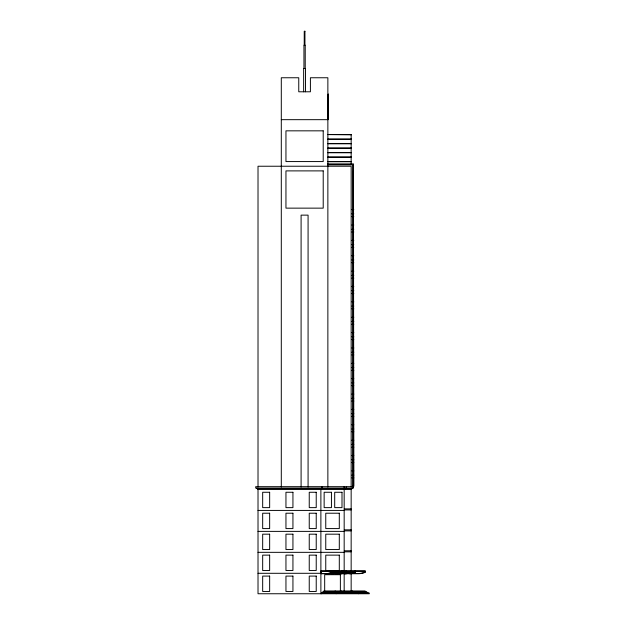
<?xml version="1.0" encoding="UTF-8"?>
<svg xmlns="http://www.w3.org/2000/svg" width="625" height="625" viewBox="0 0 625 625"><rect width="100%" height="100%" fill="white"/><g stroke="black" fill="none" stroke-linecap="round" stroke-linejoin="round"><path stroke-width="0.94" d="M332.914 570.93L332.914 572.258L331.742 572.734A18.391 14.961 -90 0 1 326.914 573.727M337.414 570.93L337.414 572.258L336.242 572.734A18.391 14.961 -90 0 1 331.406 573.727M337.414 572.258L336.375 572.734A18.391 14.961 -90 0 1 331.539 573.727M341.906 570.93L341.906 572.258L340.734 572.734A18.391 14.961 -90 0 1 335.898 573.727M346.398 570.93L346.398 572.258L345.227 572.734A18.391 14.961 -90 0 1 340.391 573.727M346.398 572.258L345.359 572.734A18.391 14.961 90 0 1 340.523 573.727M350.891 570.93L350.891 572.258L349.719 572.734A18.391 14.961 90 0 1 344.883 573.727M355.383 570.93L355.383 572.258L354.211 572.734A18.391 14.961 -90 0 1 349.375 573.727M355.383 572.258L354.344 572.734A18.391 14.961 90 0 1 349.516 573.727L321.031 573.727L321.031 570.93L365.359 570.93L365.359 572.258L364.086 572.734A18.391 18.391 0 0 1 358.141 573.727L350.922 573.727M304.93 31.25L304.242 31.25L304.227 45.219M281.297 119.672L327.867 119.672M351.383 134.562L327.867 134.562L351.383 134.797M327.867 139.055L351.383 139.055M327.867 139.289L351.383 139.289M327.867 143.547L351.383 143.547M327.867 143.773L351.383 143.773M327.867 148.031L351.383 148.031M327.867 148.266L351.383 148.266M327.867 152.523L351.383 152.523M327.867 152.758L351.383 152.758M327.867 157.016L351.383 157.016M327.867 157.25L351.383 157.25M327.867 161.508L351.383 161.508M327.867 161.742L351.383 161.742M327.617 163.898L353.484 163.898L353.711 486.406L353.414 170.656M327.867 164.836L352.555 164.836L352.555 487.57M352.078 209.539L353.719 209.539M352.078 209.773L353.719 209.773M352.078 213.734L353.719 213.734M352.078 213.969L353.719 213.969M352.078 216.523L353.719 216.523M352.078 216.758L353.719 216.758M352.078 224.906L353.719 224.906M352.078 225.141L353.719 225.141M352.078 229.102L353.719 229.102M352.078 229.336L353.719 229.336M352.078 231.898L353.719 231.898M352.078 232.125L353.719 232.125M352.078 240.281L353.719 240.281M352.078 240.508L353.719 240.508M352.078 244.469L353.719 244.469M352.078 244.703L353.719 244.703M352.078 247.266L353.719 247.266M352.078 247.5L353.719 247.5M352.078 255.648L353.719 255.648M352.078 255.883L353.719 255.883M352.078 259.836L353.719 259.836M352.078 260.07L353.719 260.07M352.078 262.633L353.719 262.633M352.078 262.867L353.719 262.867M352.078 271.016L353.719 271.016M352.078 271.25L353.719 271.25M352.078 275.203L353.719 275.203M352.078 275.438L353.719 275.438M352.078 278L353.719 278M352.078 278.234L353.719 278.234M352.078 286.383L353.719 286.383M352.078 286.617L353.719 286.617M352.078 290.578L353.719 290.578M352.078 290.805L353.719 290.805M352.078 293.367L353.719 293.367M352.078 293.602L353.719 293.602M352.078 301.75L353.719 301.75M352.078 301.984L353.719 301.984M352.078 305.945L353.719 305.945M352.078 306.172L353.719 306.172M352.078 308.734L353.719 308.734M352.078 308.969L353.719 308.969M352.078 317.117L353.719 317.117M352.078 317.352L353.719 317.352M352.078 321.312L353.719 321.312M352.078 321.547L353.719 321.547M352.078 324.102L353.719 324.102M352.078 324.336L353.719 324.336M352.078 332.484L353.719 332.484M352.078 332.719L353.719 332.719M352.078 336.68L353.719 336.68M352.078 336.914L353.719 336.914M352.078 339.477L353.719 339.477M352.078 339.703L353.719 339.703M352.078 347.859L353.719 347.859M352.078 348.086L353.719 348.086M352.078 352.047L353.719 352.047M352.078 352.281L353.719 352.281M352.078 354.844L353.719 354.844M352.078 355.078L353.719 355.078M352.078 363.227L353.719 363.227M352.078 363.461L353.719 363.461M352.078 367.414L353.719 367.414M352.078 367.648L353.719 367.648M352.078 370.211L353.719 370.211M352.078 370.445L353.719 370.445M352.078 378.594L353.719 378.594M352.078 378.828L353.719 378.828M352.078 382.781L353.719 382.781M352.078 383.016L353.719 383.016M352.078 385.578L353.719 385.578M352.078 385.812L353.719 385.812M352.078 393.961L353.719 393.961M352.078 394.195L353.719 394.195M352.078 398.156L353.719 398.156M352.078 398.383L353.719 398.383M352.078 400.945L353.719 400.945M352.078 401.18L353.719 401.18M352.078 409.328L353.719 409.328M352.078 409.562L353.719 409.562M352.078 413.523L353.719 413.523M352.078 413.758L353.719 413.758M352.078 416.312L353.719 416.312M352.078 416.547L353.719 416.547M352.078 424.695L353.719 424.695M352.078 424.93L353.719 424.93M352.078 428.891L353.719 428.891M352.078 429.125L353.719 429.125M352.078 431.687L353.719 431.687M352.078 431.914L353.719 431.914M352.078 440.07L353.719 440.07M352.078 440.297L353.719 440.297M352.078 444.258L353.719 444.258M352.078 444.492L353.719 444.492M352.078 447.055L353.719 447.055M352.078 447.281L353.719 447.281M352.078 455.438L353.719 455.438M352.078 455.664L353.719 455.664M352.078 459.625L353.719 459.625M352.078 459.859L353.719 459.859M352.078 462.422L353.719 462.422M352.078 462.656L353.719 462.656M352.078 470.805L353.719 470.805M352.078 471.039L353.719 471.039M352.078 474.992L353.719 474.992M352.078 475.227L353.719 475.227M352.078 477.789L353.719 477.789M352.078 478.023L353.719 478.023M352.438 486.172L353.484 486.172M344.359 508.875L351.156 508.875M344.359 509.922L351.156 509.922M258.016 510.422L344.172 510.422M344.359 529.828L351.156 529.828M344.359 530.883L351.156 530.883M258.016 531.383L344.172 531.383M344.359 550.789L351.156 550.789M344.359 551.836L351.156 551.836M258.016 552.336L344.172 552.336M326.906 573.492A18.164 14.781 -90 0 0 332.594 572.094L355.195 572.094A18.164 14.781 -90 0 1 349.508 573.492L321.359 573.492L321.414 571.164L365.125 571.164L365.125 572.094A18.164 18.164 0 0 1 358.141 573.492L351.156 573.492M332.914 572.258L332.781 570.93M341.906 572.258L341.766 570.93M350.891 572.258L350.758 570.93M258.016 573.297L320.883 573.297M367.922 593.055L367.922 592.352L322.172 592.352L322.172 593.055M366.523 592.352L366.523 591.656L322.984 591.656L322.984 592.352M365.125 591.656L365.125 590.953L323.797 590.953L323.797 591.656M358.469 593.055L358.469 593.75M356.523 592.352L356.523 593.055M355.25 570.93L355.25 572.258M355.062 571.164L355.062 572.094A18.164 14.781 -90 0 1 349.375 573.492M354.57 591.656L354.57 592.352M352.625 590.953L352.625 591.656M352.32 488.07L352.32 488.539L256.852 488.539L256.852 488.07M351.617 488.539L351.617 489.469L257.547 489.469L257.547 488.539M351.156 134.562L351.156 164.312M351.156 487.016L351.156 166.234L258.016 166.234L258.016 487.016M351.156 488.969L351.156 570.461M351.156 573.375L351.156 591.812M350.703 571.164L350.703 572.094A18.164 14.781 -90 0 1 345.016 573.492M350.57 571.164L350.57 572.094A18.164 14.781 -90 0 1 344.883 573.492M346.5 486.672L346.5 488.07M346.266 570.93L346.266 572.258M346.07 571.164L346.07 572.094A18.164 14.781 -90 0 1 340.391 573.492M345.336 488.07L345.336 488.539M344.633 488.539L344.633 489.469M344.172 486.672L344.172 571.391M344.172 573.297L344.172 591.805M341.719 571.164L341.719 572.094A18.164 14.781 -90 0 1 336.031 573.492M341.578 571.164L341.578 572.094A18.164 14.781 -90 0 1 335.898 573.492M341.258 590.953L341.258 591.656M337.273 570.93L337.273 572.258M337.086 571.164L337.086 572.094A18.164 14.781 -90 0 1 331.398 573.492M336.141 593.055L336.141 593.75M335.812 592.352L335.812 593.055M335.492 591.656L335.492 592.352M335.164 590.953L335.164 591.656M332.727 571.164L332.727 572.094A18.164 14.781 -90 0 1 327.047 573.492M332.594 571.164L332.594 572.094M328.242 93.938L328.242 119.672M328.102 94.523L328.102 119.203M327.867 487.016L327.867 77.758L310.406 77.758L310.406 91.789L298.758 91.789L298.758 77.758L281.297 77.758L281.297 487.016M322.078 486.672L322.078 488.07M321.484 488.07L321.484 488.539M321.547 571.164L321.547 573.492M321.359 593.75L321.359 593.055L369.312 593.055L369.312 593.75L258.016 593.75L258.016 488.969M321.125 488.539L321.125 489.469M321.172 570.93L321.172 573.727M320.883 489.469L320.883 593.75M308.078 487.016L308.078 215.133L301.094 215.133L301.094 487.016M305.516 91.789L305.516 68.508L303.648 68.508L303.648 91.789M305.227 68.508L305.227 45.219L303.945 45.219L303.945 68.508M304.938 31.25L304.938 45.219M349.852 572.734A18.391 14.961 90 0 1 345.023 573.727M346.211 572.094A18.164 14.781 -90 0 1 340.523 573.492M340.867 572.734A18.391 14.961 90 0 1 336.031 573.727M337.219 572.094A18.164 14.781 -90 0 1 331.539 573.492M331.883 572.734A18.391 14.961 -90 0 1 327.047 573.727M323.211 130.836L285.953 130.836L285.953 161.57L323.211 161.57L323.211 130.836M323.211 170.891L285.953 170.891L285.953 208.141L323.211 208.141L323.211 170.891M353.484 486.672L255.687 486.672L255.687 488.07L353.484 488.07L353.484 486.672M269.656 492.266L262.672 492.266L262.672 507.633L269.656 507.633L269.656 492.266M292.938 492.266L285.953 492.266L285.953 507.633L292.938 507.633L292.938 492.266M316.227 492.266L309.242 492.266L309.242 507.633L316.227 507.633L316.227 492.266M331.445 492.266L324.141 492.266L324.141 507.633L331.445 507.633L331.445 492.266M342 492.266L334.695 492.266L334.695 507.633L342 507.633L342 492.266M269.656 513.219L262.672 513.219L262.672 528.586L269.656 528.586L269.656 513.219M292.938 513.219L285.953 513.219L285.953 528.586L292.938 528.586L292.938 513.219M316.227 513.219L309.242 513.219L309.242 528.586L316.227 528.586L316.227 513.219M339.297 513.219L325.758 513.219L325.758 528.586L339.297 528.586L339.297 513.219M269.656 534.18L262.672 534.18L262.672 549.547L269.656 549.547L269.656 534.18M292.938 534.18L285.953 534.18L285.953 549.547L292.938 549.547L292.938 534.18M316.227 534.18L309.242 534.18L309.242 549.547L316.227 549.547L316.227 534.18M339.297 534.18L325.758 534.18L325.758 549.547L339.297 549.547L339.297 534.18M269.656 555.133L262.672 555.133L262.672 570.5L269.656 570.5L269.656 555.133M292.938 555.133L285.953 555.133L285.953 570.5L292.938 570.5L292.938 555.133M316.227 555.133L309.242 555.133L309.242 570.5L316.227 570.5L316.227 555.133M339.297 555.133L325.758 555.133L325.758 570.5L339.297 570.5L339.297 555.133M340.375 574.695L324.68 574.695L324.68 591.461L340.375 591.461L340.375 574.695M269.656 576.094L262.672 576.094L262.672 591.461L269.656 591.461L269.656 576.094M292.938 576.094L285.953 576.094L285.953 591.461L292.938 591.461L292.938 576.094M316.227 576.094L309.242 576.094L309.242 591.461L316.227 591.461L316.227 576.094"/></g></svg>
